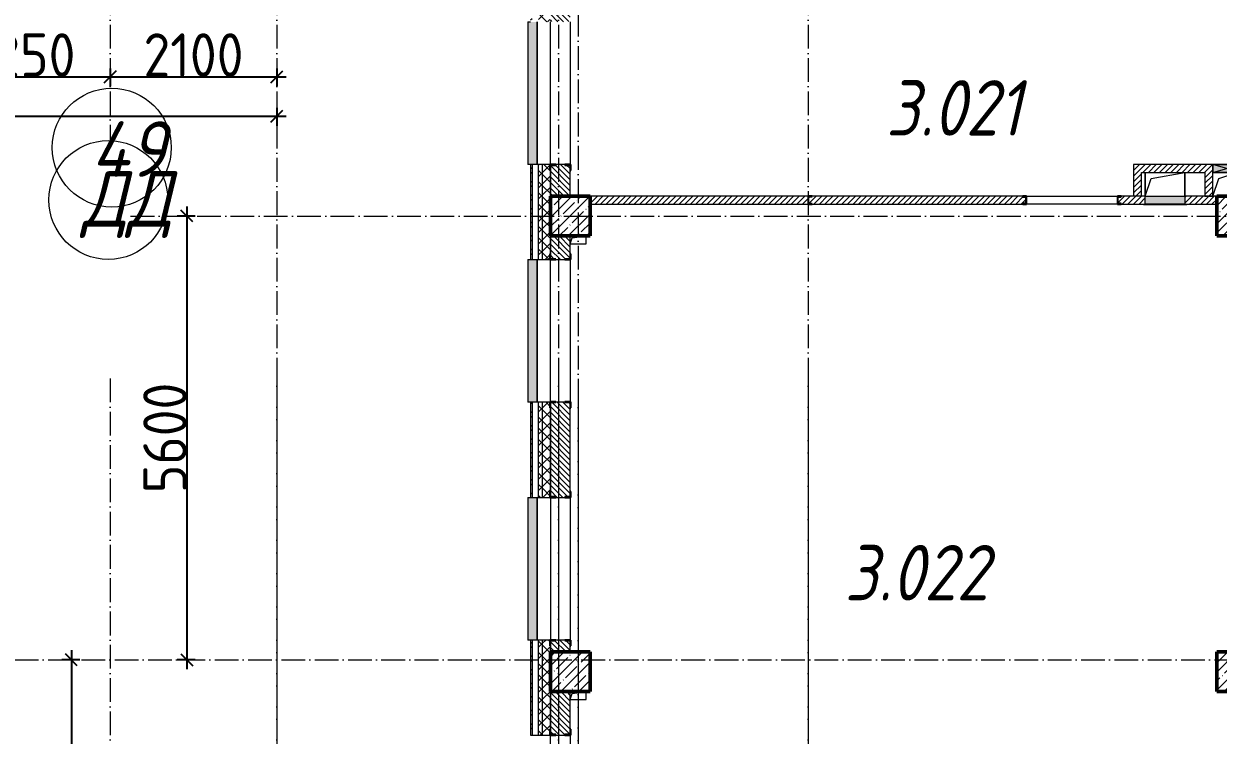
# Model space of a CAD drawing. Header units: millimetres. Extents: x -12989 to 629078, y -109036 to 555275.
# Drawn here: x 591372 to 606428, y -45135 to -36160 of the extents above; entities that cross this region are included whole.
import ezdxf

# ---------------------------------------------------------------- set-up
doc = ezdxf.new("R2010")
doc.units = ezdxf.units.MM
doc.linetypes.add('50_200_ШТРИХ_1Т_ш5_п1_п1_', pattern=[700, 500, -100, 0, -100])
for name, color, linetype, lineweight in [('A-____-____-DIMS', 7, 'Continuous', 9), ('A-DETL-GENF-OTLN', 7, 'Continuous', 9), ('A-FLOR-____-OTLN', 7, 'Continuous', 9), ('A-GENM-____-MCUT', 7, 'Continuous', 25), ('A-GENM-____-OTLN', 7, 'Continuous', 9), ('A-GENM-____-OTLN-1', 7, 'Continuous', 25), ('A-GLAZ-____-OTLN', 7, 'Continuous', 9), ('A-WALL-____-MCUT', 7, 'Continuous', 13), ('A-WALL-____-MCUT-1', 7, 'Continuous', 9), ('A-WALL-____-OTLN', 7, 'Continuous', 9), ('A-WALL-____-PATT-1', 7, 'Continuous', 9), ('A-WALL-FNSH-MCUT-1', 7, 'Continuous', 9), ('I-WALL-____-OTLN', 7, 'Continuous', 9), ('S-COLS-____-MCUT', 7, 'Continuous', 50), ('S-COLS-____-OTLN', 7, 'Continuous', 9), ('S-GRID-____-IDEN', 7, 'Continuous', 9), ('S-GRID-____-OTLN-1', 7, '50_200_ШТРИХ_1Т_ш5_п1_п1_', 9), ('Марки помещений', 7, 'Continuous', 9)]:
    doc.layers.add(name, color=color, linetype=linetype, lineweight=lineweight)
doc.layers.add('A-GLAZ-____-OTLN-1', color=7, linetype='Continuous', lineweight=9, true_color=0xc0c0c0)
doc.styles.add('ISOCPEUR_I_2', font='isocpeui.ttf', dxfattribs={"width": 0.85, "height": 2.3})
doc.styles.add('ISOCPEUR_I_9', font='isocpeui.ttf', dxfattribs={"width": 0.9, "height": 250})
doc.styles.add('СПДС', font='isocpeur.ttf', dxfattribs={"width": 0.9})
doc.dimstyles.new('ISO-2_5_0_9К_БОЛЬШОЙ_ОСИ', dxfattribs={"dimscale": 304.8, "dimtxt": 248.995294, "dimasz": 0.492126, "dimexe": 0.393701, "dimexo": 0, "dimgap": 0, "dimtad": 1, "dimdec": 0, "dimzin": 0, "dimdsep": 46, "dimtxsty": 'ISOCPEUR_I_9', "dimblk1": 'OBLIQUE', "dimblk2": 'OBLIQUE', "dimsah": 1, "dimcen": 0.09, "dimdle": 0.393701, "dimazin": 0, "dimtfac": 1, "dimtdec": 4, "dimtix": 1, "dimtmove": 0, "dimatfit": 3, "dimfxl": 1, "dimtvp": 1, "dimtolj": 1, "dimtzin": 0, "dimarcsym": 2})
pattern_1 = [(45, (523510.01, -90515.614), (-35.35534, 35.35534), [])]
pattern_2 = [(135, (523510.01, -90515.614), (-35.35534, -35.35534), [])]
pattern_3 = [(45, (523510.01, -90515.61), (-70.71068, 70.71068), []), (135, (523510.01, -90515.61), (-70.71068, -70.71068), [])]

# ---------------------------------------------------------------- blocks, each defined once
blk = doc.blocks.new('BSC_Колонна _Прямоугольная - 500х500-V37-АР1_План отверстий 3 этажа в осях 1-64_Ю-ЯЯ')
at = {"layer": 'S-COLS-____-OTLN'}
h = blk.add_hatch(dxfattribs=at)
h.set_pattern_fill('FP_45', color=256, style=0, pattern_type=2)
h.set_pattern_definition([(45, (-83150, -51931.04), (-114.04925, 114.04925), []), (45, (-83035.95, -51931.04), (-114.04925, 114.04925), [201.613, -40.323, 3.353, -36.97])])
h.paths.add_polyline_path([(-250, -250), (250, -250), (250, 250), (-250, 250)], flags=0)
at = {"layer": 'S-COLS-____-MCUT'}
for p, q in [((250, 250), (-250, 250)), ((-250, 250), (-250, -250)), ((250, -250), (250, 250)), ((-250, -250), (250, -250))]:
    blk.add_line(p, q, dxfattribs=at)
blk = doc.blocks.new('BSC_Колонна _Прямоугольная - 500х500-V39-АР1_План отверстий 3 этажа в осях 1-64_Ю-ЯЯ')
at = {"layer": 'S-COLS-____-OTLN'}
h = blk.add_hatch(dxfattribs=at)
h.set_pattern_fill('FP_47', color=256, style=0, pattern_type=2)
h.set_pattern_definition([(315, (-51931.04, 74750), (114.04925, 114.04925), []), (315, (-51931.04, 74635.95), (114.04925, 114.04925), [201.613, -40.323, 3.353, -36.97])])
h.paths.add_polyline_path([(-250, 250), (-250, -250), (250, -250), (250, 250)], flags=0)
at = {"layer": 'S-COLS-____-MCUT'}
for p, q in [((250, 250), (-250, 250)), ((-250, 250), (-250, -250)), ((250, -250), (250, 250)), ((-250, -250), (250, -250))]:
    blk.add_line(p, q, dxfattribs=at)
blk = doc.blocks.new('BSC_Колонна _Прямоугольная - 500х500-V55-АР1_План отверстий 3 этажа в осях 1-64_Ю-ЯЯ')
at = {"layer": 'S-COLS-____-OTLN'}
h = blk.add_hatch(dxfattribs=at)
h.set_pattern_fill('FP_63', color=256, style=0, pattern_type=2)
h.set_pattern_definition([(45, (-83150, -46181.04), (-114.04925, 114.04925), []), (45, (-83035.95, -46181.04), (-114.04925, 114.04925), [201.613, -40.323, 3.353, -36.97])])
h.paths.add_polyline_path([(-250, -250), (250, -250), (250, 250), (-250, 250)], flags=0)
at = {"layer": 'S-COLS-____-MCUT'}
for p, q in [((250, 250), (-250, 250)), ((-250, 250), (-250, -250)), ((250, -250), (250, 250)), ((-250, -250), (250, -250))]:
    blk.add_line(p, q, dxfattribs=at)
blk = doc.blocks.new('BSC_Колонна _Прямоугольная - 500х500-V113-АР1_План отверстий 3 этажа в осях 1-64_Ю-ЯЯ')
at = {"layer": 'S-COLS-____-OTLN'}
h = blk.add_hatch(dxfattribs=at)
h.set_pattern_fill('FP_118', color=256, style=0, pattern_type=2)
h.set_pattern_definition([(315, (-46181.04, 74750), (114.04925, 114.04925), []), (315, (-46181.04, 74635.95), (114.04925, 114.04925), [201.613, -40.323, 3.353, -36.97])])
h.paths.add_polyline_path([(-250, 250), (-250, -250), (250, -250), (250, 250)], flags=0)
at = {"layer": 'S-COLS-____-MCUT'}
for p, q in [((250, 250), (-250, 250)), ((-250, 250), (-250, -250)), ((250, -250), (250, 250)), ((-250, -250), (250, -250))]:
    blk.add_line(p, q, dxfattribs=at)
blk = doc.blocks.new('Фахверк_СКБ_Уголок - 250_2700-27497298-АР1_План отверстий 3 этажа в осях 1-64_Ю-ЯЯ')
at = {"layer": 'A-GENM-____-MCUT'}
for p, q in [((200, 181), (125, 181)), ((125, 181), (125, 106)), ((131, 106), (131, 175)), ((131, 175), (200, 175)), ((200, 175), (200, 181)), ((125, 106), (131, 106)), ((131, -6), (125, -6)), ((125, -6), (125, -81)), ((125, -81), (200, -81)), ((131, -75), (131, -6)), ((200, -75), (131, -75)), ((200, -81), (200, -75))]:
    blk.add_line(p, q, dxfattribs=at)
blk = doc.blocks.new('Фахверк_СКБ_Уголок - 250_2700_1-27501432-АР1_План отверстий 3 этажа в осях 1-64_Ю-ЯЯ')
at = {"layer": 'A-GENM-____-MCUT'}
for p, q in [((200, 181), (125, 181)), ((125, 181), (125, 106)), ((131, 106), (131, 175)), ((131, 175), (200, 175)), ((200, 175), (200, 181)), ((125, 106), (131, 106)), ((131, -6), (125, -6)), ((125, -6), (125, -81)), ((125, -81), (200, -81)), ((131, -75), (131, -6)), ((200, -75), (131, -75)), ((200, -81), (200, -75))]:
    blk.add_line(p, q, dxfattribs=at)
blk = doc.blocks.new('154_Стойка_СКБ_Швеллер - СМ-2180_100-28278414-АР1_План отверстий 3 этажа в осях 1-64_Ю-ЯЯ')
at = {"layer": 'A-GENM-____-MCUT'}
for p, q in [((171, 50), (125, 50)), ((125, 50), (125, -50)), ((129.5, 42.4), (171, 42.4)), ((129.5, -42.4), (129.5, 42.4)), ((171, 42.4), (171, 50)), ((125, -50), (171, -50)), ((171, -42.4), (129.5, -42.4)), ((171, -50), (171, -42.4))]:
    blk.add_line(p, q, dxfattribs=at)
blk = doc.blocks.new('154_Фахверк_СКБ_Швеллер - Тип_100_3380-28543384-АР1_План отверстий 3 этажа в осях 1-64_Ю-ЯЯ')
at = {"layer": 'A-GENM-____-MCUT'}
for p, q in [((175, 50), (125, 50)), ((125, 50), (125, -50)), ((128, 47), (175, 47)), ((128, -47), (128, 47)), ((175, 47), (175, 50)), ((125, -50), (175, -50)), ((175, -47), (128, -47)), ((175, -50), (175, -47))]:
    blk.add_line(p, q, dxfattribs=at)
blk = doc.blocks.new('AR_Отверстие Ниша - Лючок-32401698-АР1_План отверстий 3 этажа в осях 1-64_Ю-ЯЯ')
at = {"layer": 'A-GLAZ-____-OTLN'}
blk.add_hatch(color=256, dxfattribs=at).paths.add_polyline_path([(-250, 50), (-250, -50), (250, -50), (250, 50)], flags=0)
for p, q in [((-250, 50), (250, 50)), ((-250, -50), (-250, 50)), ((250, 50), (250, -50)), ((250, -50), (-250, -50))]:
    blk.add_line(p, q, dxfattribs=at)
blk = doc.blocks.new('Л_Общий_Лючок - Лючок-29741473-АР1_План отверстий 3 этажа в осях 1-64_Ю-ЯЯ')
at = {"layer": 'A-GLAZ-____-OTLN-1'}
blk.add_hatch(color=256, dxfattribs=at).paths.add_polyline_path([(524, -6), (524, 0), (-24, 0), (-24, -6), (500, -6)], flags=0)
at = {"layer": 'A-GLAZ-____-OTLN'}
for p, q in [((-24, 0), (-24, -6)), ((524, 0), (524, -6)), ((-24, -6), (524, -6))]:
    blk.add_line(p, q, dxfattribs=at)
blk = doc.blocks.new('AR_Отверстие прямоугольное _в плите_ - AR_Отверстие прямоугольное _в плите_-30459267-АР1_План отверстий 3 этажа в осях 1-64_Ю-ЯЯ')
at = {"layer": 'A-GENM-____-OTLN'}
for p, q in [((-250, 150), (-250, -150)), ((-250, -150), (-175, 75)), ((-175, 75), (250, 150)), ((250, -150), (250, 150))]:
    blk.add_line(p, q, dxfattribs=at)
blk = doc.blocks.new('AR_Отверстие прямоугольное _в плите_ - AR_Отверстие прямоугольное _в плите_-V175-АР1_План отверстий 3 этажа в осях 1-64_Ю-ЯЯ')
at = {"layer": 'A-GENM-____-OTLN'}
for p, q in [((-100, -50), (-75, 25)), ((-75, 25), (100, 50)), ((100, -50), (100, 50)), ((-100, -50), (100, -50))]:
    blk.add_line(p, q, dxfattribs=at)
blk = doc.blocks.new('AR_Отверстие прямоугольное _в плите_ - AR_Отверстие прямоугольное _в плите_-30459338-АР1_План отверстий 3 этажа в осях 1-64_Ю-ЯЯ')
at = {"layer": 'A-GENM-____-OTLN'}
for p, q in [((-150, -150), (-75, 75)), ((-75, 75), (150, 150)), ((150, -150), (150, 150))]:
    blk.add_line(p, q, dxfattribs=at)
blk = doc.blocks.new('Отлив_СКБ - Отлив витража_120_НВФ-31885689-АР1_План отверстий 3 этажа в осях 1-64_Ю-ЯЯ')
at = {"layer": 'A-GLAZ-____-OTLN-1'}
for points in [[(1800, 2), (1800, 120), (0, 120), (0, 2), (737, 2)], [(1800, 0), (1800, 2), (0, 2), (0, 0), (737, 0)]]:
    blk.add_hatch(color=256, dxfattribs=at).paths.add_polyline_path(points, flags=0)
at = {"layer": 'A-GLAZ-____-OTLN'}
for p, q in [((0, 83), (0, 120)), ((1800, 120), (0, 120)), ((0, 2), (1800, 2)), ((1800, 120), (1800, 83)), ((1800, 0), (0, 0))]:
    blk.add_line(p, q, dxfattribs=at)
blk = doc.blocks.new('AR_Отверстие прямоугольное _в стене__БезПР - AR_Отверстие прямоугольное _в стене__БезПР-36899173-АР1_План отверстий 3 этажа в осях 1-64_Ю-ЯЯ')
at = {"layer": 'A-GLAZ-____-OTLN'}
blk.add_hatch(color=256, dxfattribs=at).paths.add_polyline_path([(175, 50), (-175, 50), (-175, -50), (175, -50)], flags=0)
at = {"layer": 'A-DETL-GENF-OTLN'}
for p, q in [((-175, -50), (-175, 50)), ((-175, 50), (175, 50)), ((175, 50), (-175, -50)), ((-175, 50), (175, -50)), ((175, 50), (-175, 50)), ((-175, 50), (-175, -50)), ((175, 50), (175, -50)), ((175, -50), (175, 50)), ((175, -50), (-175, -50)), ((-175, -50), (175, -50))]:
    blk.add_line(p, q, dxfattribs=at)
at = {"layer": 'A-GLAZ-____-OTLN'}
blk.add_line((175, 50), (-175, 50), dxfattribs=at)
blk = doc.blocks.new('Ось сетки - Круг_Ø6_00__ISO-2_5_0_9K_-25732049-АР1_План отверстий 3 этажа в осях 1-64_Ю-ЯЯ')
at = {"layer": 'S-GRID-____-IDEN'}
blk.add_circle((0, 0), 3, dxfattribs=at)
blk = doc.blocks.new('_Oblique')
at = {"color": 0, "linetype": 'ByBlock', "lineweight": -2}
blk.add_line((-0.5, -0.5), (0.5, 0.5), dxfattribs=at)
blk = doc.blocks.new('*D2977')
at = {"layer": 'A-____-____-DIMS', "color": 0, "lineweight": -2, "transparency": 16777216}
for p, q in [((350471, -33069), (350471, -33295)), ((352721, -33069), (352721, -33295)), ((350351, -33175), (352841, -33175))]:
    blk.add_line(p, q, dxfattribs=at)
at = {"layer": 'Defpoints', "color": 0, "transparency": 16777216}
for p in [(350471, -33069), (352721, -33069), (352721, -33175)]:
    blk.add_point(p, dxfattribs=at)
at = {"layer": 'A-____-____-DIMS', "color": 0, "lineweight": -2, "transparency": 16777216, "xscale": 150, "yscale": 150, "zscale": 150, "rotation": 180}
blk.add_blockref('_Oblique', (350471, -33175), dxfattribs=at)
at = {"layer": 'A-____-____-DIMS', "color": 0, "lineweight": -2, "transparency": 16777216, "xscale": 150, "yscale": 150, "zscale": 150}
blk.add_blockref('_Oblique', (352721, -33175), dxfattribs=at)
at = {"layer": 'A-____-____-DIMS', "color": 0, "transparency": 16777216, "insert": (351596, -32901), "char_height": 548.6, "attachment_point": 5, "style": 'СПДС'}
blk.add_mtext('\\A1;2250', dxfattribs=at)
blk = doc.blocks.new('*D2978')
at = {"layer": 'A-____-____-DIMS', "color": 0, "lineweight": -2, "transparency": 16777216}
for p, q in [((352721, -33069), (352721, -33295)), ((354821, -33069), (354821, -33295)), ((352601, -33175), (354941, -33175))]:
    blk.add_line(p, q, dxfattribs=at)
at = {"layer": 'Defpoints', "color": 0, "transparency": 16777216}
for p in [(352721, -33069), (354821, -33069), (354821, -33175)]:
    blk.add_point(p, dxfattribs=at)
at = {"layer": 'A-____-____-DIMS', "color": 0, "lineweight": -2, "transparency": 16777216, "xscale": 150, "yscale": 150, "zscale": 150, "rotation": 180}
blk.add_blockref('_Oblique', (352721, -33175), dxfattribs=at)
at = {"layer": 'A-____-____-DIMS', "color": 0, "lineweight": -2, "transparency": 16777216, "xscale": 150, "yscale": 150, "zscale": 150}
blk.add_blockref('_Oblique', (354821, -33175), dxfattribs=at)
at = {"layer": 'A-____-____-DIMS', "color": 0, "transparency": 16777216, "insert": (353771, -32901), "char_height": 548.6, "attachment_point": 5, "style": 'СПДС'}
blk.add_mtext('\\A1;2100', dxfattribs=at)
blk = doc.blocks.new('*D2979')
at = {"layer": 'A-____-____-DIMS', "color": 0, "lineweight": -2, "transparency": 16777216}
for p, q in [((281421, -33566), (281421, -33792)), ((354821, -33566), (354821, -33792)), ((281301, -33672), (354941, -33672))]:
    blk.add_line(p, q, dxfattribs=at)
at = {"layer": 'Defpoints', "color": 0, "transparency": 16777216}
for p in [(281421, -33566), (354821, -33566), (354821, -33672)]:
    blk.add_point(p, dxfattribs=at)
at = {"layer": 'A-____-____-DIMS', "color": 0, "lineweight": -2, "transparency": 16777216, "xscale": 150, "yscale": 150, "zscale": 150, "rotation": 180}
blk.add_blockref('_Oblique', (281421, -33672), dxfattribs=at)
at = {"layer": 'A-____-____-DIMS', "color": 0, "lineweight": -2, "transparency": 16777216, "xscale": 150, "yscale": 150, "zscale": 150}
blk.add_blockref('_Oblique', (354821, -33672), dxfattribs=at)
at = {"layer": 'A-____-____-DIMS', "color": 0, "transparency": 16777216, "insert": (318121, -33397), "char_height": 548.6, "attachment_point": 5, "style": 'СПДС'}
blk.add_mtext('\\A1;73400', dxfattribs=at)
blk = doc.blocks.new('*D2994')
at = {"layer": 'A-____-____-DIMS', "color": 0, "lineweight": -2, "transparency": 16777216}
for p, q in [((353686, -34812), (353686, -40652)), ((353792, -34932), (353566, -34932)), ((353792, -40532), (353566, -40532))]:
    blk.add_line(p, q, dxfattribs=at)
at = {"layer": 'Defpoints', "color": 0, "transparency": 16777216}
for p in [(353792, -34932), (353686, -40532), (353792, -40532)]:
    blk.add_point(p, dxfattribs=at)
at = {"layer": 'A-____-____-DIMS', "color": 0, "lineweight": -2, "transparency": 16777216, "xscale": 150, "yscale": 150, "zscale": 150}
for p, rotation in [((353686, -34932), 90), ((353686, -40532), 270)]:
    blk.add_blockref('_Oblique', p, dxfattribs=dict(at, rotation=rotation))
at = {"layer": 'A-____-____-DIMS', "color": 0, "transparency": 16777216, "insert": (353412, -37732), "char_height": 548.6, "attachment_point": 5, "rotation": 90, "style": 'СПДС'}
blk.add_mtext('\\A1;5600', dxfattribs=at)
blk = doc.blocks.new('*D2995')
at = {"layer": 'A-____-____-DIMS', "color": 0, "lineweight": -2, "transparency": 16777216}
for p, q in [((352231, -40412), (352231, -44152)), ((352337, -40532), (352111, -40532)), ((352337, -44032), (352111, -44032))]:
    blk.add_line(p, q, dxfattribs=at)
at = {"layer": 'Defpoints', "color": 0, "transparency": 16777216}
for p in [(352337, -40532), (352231, -44032), (352337, -44032)]:
    blk.add_point(p, dxfattribs=at)
at = {"layer": 'A-____-____-DIMS', "color": 0, "lineweight": -2, "transparency": 16777216, "xscale": 150, "yscale": 150, "zscale": 150}
for p, rotation in [((352231, -40532), 90), ((352231, -44032), 270)]:
    blk.add_blockref('_Oblique', p, dxfattribs=dict(at, rotation=rotation))
at = {"layer": 'A-____-____-DIMS', "color": 0, "transparency": 16777216, "insert": (351957, -42282), "char_height": 548.6, "attachment_point": 5, "rotation": 90, "style": 'СПДС'}
blk.add_mtext('\\A1;3500', dxfattribs=at)
blk = doc.blocks.new('3эт')
at = {"layer": 'S-GRID-____-OTLN-1', "color": 251, "ltscale": 0.6, "true_color": 0x636466}
for p, q in [((352720.7, 4029.4), (352720.7, -33971.9)), ((354820.7, 4029.4), (354820.7, -46882.4)), ((358370.7, 4029.4), (358370.7, -46592.2)), ((361520.7, 4029.4), (361520.7, -46882.4)), ((358620.7, 3761.2), (358620.7, -46882.4)), ((352977.2, -34932.4), (387845.1, -34932.4)), ((352720.7, -36982.5), (352720.7, -91346.1)), ((354820.7, -36982.5), (354820.7, -91173.5)), ((358370.7, -36982.5), (358370.7, -75532.4)), ((361520.7, -36982.5), (361520.7, -78293.6)), ((358620.7, -37250.7), (358620.7, -75532.4)), ((351097.5, -40532.4), (374089.5, -40532.4))]:
    blk.add_line(p, q, dxfattribs=at)
at = {"layer": 'S-GRID-____-IDEN', "xscale": 250, "yscale": 250, "zscale": 99.99999999999993}
for p, rotation in [((352740.6, -34069.4), 180), ((352697.1, -34729.9), 269.9999999999995)]:
    blk.add_blockref('Ось сетки - Круг_Ø6_00__ISO-2_5_0_9K_-25732049-АР1_План отверстий 3 этажа в осях 1-64_Ю-ЯЯ', p, dxfattribs=dict(at, rotation=rotation))
at = {"layer": 'S-GRID-____-IDEN', "char_height": 700, "attachment_point": 1, "style": 'ISOCPEUR_I_9'}
for s, insert, width in [('49', (352480.1, -33737), 425.696), ('ДД', (352365.9, -34364.8), 505.063)]:
    blk.add_mtext(s, dxfattribs=dict(at, insert=insert, width=width))
at = {"layer": 'A-____-____-DIMS'}
for base, p1, p2, override, picture, middle in [((352720.7, -33175), (350470.7, -33068.9), (352720.7, -33068.9), {"dimtxt": 1.8, "dimpost": '<>', "dimtxsty": 'СПДС', "dimfxl": 2250}, '*D2977', (351595.7, -32900.7)), ((354820.7, -33175), (352720.7, -33068.9), (354820.7, -33068.9), {"dimtxt": 1.8, "dimpost": '<>', "dimtxsty": 'СПДС', "dimfxl": 2100}, '*D2978', (353770.7, -32900.7)), ((354820.7, -33671.8), (281420.7, -33565.7), (354820.7, -33565.7), {"dimtxt": 1.8, "dimpost": '<>', "dimtxsty": 'СПДС', "dimfxl": 73400}, '*D2979', (318120.7, -33397.5))]:
    dim = blk.add_linear_dim(base=base, p1=p1, p2=p2, dimstyle='ISO-2_5_0_9К_БОЛЬШОЙ_ОСИ', override=override, dxfattribs=at)
    dim.commit()
    dim.dimension.update_dxf_attribs({"geometry": picture, "text_midpoint": middle})
for base, p1, p2, override, picture, middle in [((353686.1, -40532.4), (353792.1, -34932.4), (353792.1, -40532.4), {"dimtxt": 1.8, "dimpost": '<>', "dimtxsty": 'СПДС', "dimfxl": 5600}, '*D2994', (353411.7, -37732.4)), ((352231.1, -44032.4), (352337.1, -40532.4), (352337.1, -44032.4), {"dimtxt": 1.8, "dimpost": '<>', "dimtxsty": 'СПДС', "dimfxl": 3500}, '*D2995', (351956.7, -42282.4))]:
    dim = blk.add_linear_dim(base=base, p1=p1, p2=p2, angle=90, dimstyle='ISO-2_5_0_9К_БОЛЬШОЙ_ОСИ', override=override, dxfattribs=at)
    dim.commit()
    dim.dimension.update_dxf_attribs({"geometry": picture, "text_midpoint": middle})

msp = doc.modelspace()

# ---------------------------------------------------------------- hatches: boundary and pattern name
at = {"layer": 'A-WALL-____-PATT-1'}
h = msp.add_hatch(dxfattribs=at)
h.set_pattern_fill('FP_4', color=256, style=0, pattern_type=2)
h.set_pattern_definition(pattern_3)
h.paths.add_polyline_path([(597910.0077, -47584.5723), (597910.0077, -46934.5723), (597860.0077, -46934.5723), (597860.0077, -47584.5723)], flags=0)
h.paths.add_polyline_path([(597860.0077, -45134.5723), (597910.0077, -45134.5723), (597910.0077, -43934.5723), (597860.0077, -43934.5723), (597860.0077, -44593.5573)], flags=0)
h.paths.add_polyline_path([(597860.0077, -42134.5723), (597910.0077, -42134.5723), (597910.0077, -40934.5723), (597860.0077, -40934.5723), (597860.0077, -41364.5871)], flags=0)
h.paths.add_polyline_path([(597860.0077, -39134.5723), (597910.0077, -39134.5723), (597910.0077, -37934.5723), (597860.0077, -37934.5723), (597860.0077, -38942.8594)], flags=0)
h.paths.add_polyline_path([(597910.0077, -36134.5723), (597910.0077, -35334.5723), (597860.0077, -35334.5723), (597860.0077, -36134.5723)], flags=0)
h = msp.add_hatch(dxfattribs=at)
h.set_pattern_fill('FP_4', color=256, style=0, pattern_type=2)
h.set_pattern_definition(pattern_3)
h.paths.add_polyline_path([(597910.0077, -47584.5723), (598010.0077, -47584.5723), (598010.0077, -47009.5723), (598004.0077, -47009.5723), (598004.0077, -46934.5723), (597910.0077, -46934.5723), (597910.0077, -47534.5723)], flags=0)
h.paths.add_polyline_path([(598004.0077, -45134.5723), (598004.0077, -45059.5723), (598010.0077, -45059.5723), (598010.0077, -44009.5723), (598004.0077, -44009.5723), (598004.0077, -43934.5723), (597910.0077, -43934.5723), (597910.0077, -45134.5723)], flags=0)
h.paths.add_polyline_path([(598004.0077, -42134.5723), (598004.0077, -42059.5723), (598010.0077, -42059.5723), (598010.0077, -41003.5723), (598004.0077, -41003.5723), (598004.0077, -40934.5723), (597910.0077, -40934.5723), (597910.0077, -42134.5723)], flags=0)
h.paths.add_polyline_path([(598004.0077, -39134.5723), (598004.0077, -39059.5723), (598010.0077, -39059.5723), (598010.0077, -38009.5723), (598004.0077, -38009.5723), (598004.0077, -37934.5723), (597910.0077, -37934.5723), (597910.0077, -39134.5723)], flags=0)
h.paths.add_polyline_path([(598004.0077, -36134.5723), (598004.0077, -36059.5723), (598010.0077, -36059.5723), (598010.0077, -35334.5723), (597910.0077, -35334.5723), (597910.0077, -36134.5723)], flags=0)
h = msp.add_hatch(dxfattribs=at)
h.set_pattern_fill('FP_6', color=256, style=0, pattern_type=2)
h.set_pattern_definition([(45, (523510.01, -90515.61), (-85.53659, 85.53659), []), (45, (523567.03, -90515.61), (-85.53659, 85.53659), [])])
h.paths.add_polyline_path([(597780.0077, -47414.5723), (597780.0077, -46934.5723), (597760.0077, -46934.5723), (597760.0077, -47414.5723)], flags=0)
h.paths.add_polyline_path([(597760.0077, -45134.5723), (597780.0077, -45134.5723), (597780.0077, -43934.5723), (597760.0077, -43934.5723), (597760.0077, -44593.5573)], flags=0)
h.paths.add_polyline_path([(597780.0077, -42134.5723), (597780.0077, -40934.5723), (597760.0077, -40934.5723), (597760.0077, -42134.5723)], flags=0)
h.paths.add_polyline_path([(597780.0077, -39134.5723), (597780.0077, -37934.5723), (597760.0077, -37934.5723), (597760.0077, -39134.5723)], flags=0)
h.paths.add_polyline_path([(597780.0077, -36134.5723), (597780.0077, -35574.5723), (597760.0077, -35574.5723), (597760.0077, -36134.5723)], flags=0)
h = msp.add_hatch(dxfattribs=at)
h.set_pattern_fill('FP_9', color=256, style=0, pattern_type=2)
h.set_pattern_definition(pattern_2)
h.paths.add_polyline_path([(598260.0077, -38334.5723), (598260.0077, -37940.5723), (598191.0077, -37940.5723), (598191.0077, -37934.5723), (598079.0077, -37934.5723), (598079.0077, -37940.5723), (598010.0077, -37940.5723), (598010.0077, -38334.5723)], flags=0)
h.paths.add_polyline_path([(598079.0077, -36134.5723), (598191.0077, -36134.5723), (598191.0077, -36128.5723), (598260.0077, -36128.5723), (598260.0077, -35884.5723), (598010.0077, -35884.5723), (598010.0077, -36128.5723), (598079.0077, -36128.5723)], flags=0)
h = msp.add_hatch(dxfattribs=at)
h.set_pattern_fill('FP_8', color=256, style=0, pattern_type=2)
h.set_pattern_definition(pattern_1)
h.paths.add_polyline_path([(606260.0077, -38034.5723), (606360.0077, -38034.5723), (606360.0077, -37934.5723), (605360.0077, -37934.5723), (605360.0077, -38034.5723), (605460.0077, -38034.5723)], flags=0)
h = msp.add_hatch(dxfattribs=at)
h.set_pattern_fill('FP_8', color=256, style=0, pattern_type=2)
h.set_pattern_definition(pattern_1)
h.paths.add_polyline_path([(605460.0077, -38334.5723), (605460.0077, -38034.5723), (605360.0077, -38034.5723), (605360.0077, -38334.5723)], flags=0)
h = msp.add_hatch(dxfattribs=at)
h.set_pattern_fill('FP_8', color=256, style=0, pattern_type=2)
h.set_pattern_definition(pattern_1)
h.paths.add_polyline_path([(606360.0077, -38334.5723), (606360.0077, -38034.5723), (606260.0077, -38034.5723), (606260.0077, -38334.5723)], flags=0)
h = msp.add_hatch(dxfattribs=at)
h.set_pattern_fill('FP_8', color=256, style=0, pattern_type=2)
h.set_pattern_definition(pattern_1)
h.paths.add_polyline_path([(605410.0077, -38434.5723), (605410.0077, -38334.5723), (605206.0077, -38334.5723), (605206.0077, -38342.1723), (605164.5077, -38342.1723), (605164.5077, -38426.9723), (605206.0077, -38426.9723), (605206.0077, -38434.5723)], flags=0)
h.paths.add_polyline_path([(603964.0077, -38434.5723), (603964.0077, -38426.9723), (604005.5077, -38426.9723), (604005.5077, -38342.1723), (603964.0077, -38342.1723), (603964.0077, -38334.5723), (601310.0077, -38334.5723), (601310.0077, -38337.5723), (601263.0077, -38337.5723), (601263.0077, -38431.5723), (601310.0077, -38431.5723), (601310.0077, -38434.5723)], flags=0)
h.paths.add_polyline_path([(601260.0077, -38434.5723), (601260.0077, -38334.5723), (598510.0077, -38334.5723), (598510.0077, -38434.5723), (599496.9461, -38434.5723)], flags=0)
h = msp.add_hatch(dxfattribs=at)
h.set_pattern_fill('FP_8', color=256, style=0, pattern_type=2)
h.set_pattern_definition(pattern_1)
h.paths.add_polyline_path([(606410.0077, -38434.5723), (606410.0077, -38334.5723), (606010.0077, -38334.5723), (606010.0077, -38434.5723)], flags=0)
h.paths.add_polyline_path([(605510.0077, -38434.5723), (605510.0077, -38334.5723), (605410.0077, -38334.5723), (605410.0077, -38434.5723)], flags=0)
h = msp.add_hatch(dxfattribs=at)
h.set_pattern_fill('FP_9', color=256, style=0, pattern_type=2)
h.set_pattern_definition(pattern_2)
h.paths.add_polyline_path([(598079.0077, -44084.5723), (598260.0077, -44084.5723), (598260.0077, -43940.5723), (598191.0077, -43940.5723), (598191.0077, -43934.5723), (598079.0077, -43934.5723), (598079.0077, -43940.5723), (598010.0077, -43940.5723), (598010.0077, -44084.5723)], flags=0)
h.paths.add_polyline_path([(598191.0077, -42134.5723), (598191.0077, -42128.5723), (598260.0077, -42128.5723), (598260.0077, -40934.5723), (598010.0077, -40934.5723), (598010.0077, -42128.5723), (598079.0077, -42128.5723), (598079.0077, -42134.5723)], flags=0)
h.paths.add_polyline_path([(598191.0077, -39134.5723), (598191.0077, -39128.5723), (598260.0077, -39128.5723), (598260.0077, -38834.5723), (598010.0077, -38834.5723), (598010.0077, -39128.5723), (598079.0077, -39128.5723), (598079.0077, -39134.5723)], flags=0)
h = msp.add_hatch(dxfattribs=at)
h.set_pattern_fill('FP_9', color=256, style=0, pattern_type=2)
h.set_pattern_definition(pattern_2)
h.paths.add_polyline_path([(598079.0077, -47034.5723), (598260.0077, -47034.5723), (598260.0077, -46940.5723), (598191.0077, -46940.5723), (598191.0077, -46934.5723), (598079.0077, -46934.5723), (598079.0077, -46940.5723), (598010.0077, -46940.5723), (598010.0077, -47034.5723)], flags=0)
h.paths.add_polyline_path([(598079.0077, -45134.5723), (598191.0077, -45134.5723), (598191.0077, -45128.5723), (598260.0077, -45128.5723), (598260.0077, -44584.5723), (598010.0077, -44584.5723), (598010.0077, -45128.5723), (598079.0077, -45128.5723)], flags=0)

# ---------------------------------------------------------------- linework, layer by layer
at = {"layer": 'A-FLOR-____-OTLN'}
for p, q in [((605510.0077, -38334.5723), (605510.0077, -38034.5723)), ((606010.0077, -38034.5723), (606010.0077, -38334.5723))]:
    msp.add_line(p, q, dxfattribs=at)
at = {"layer": 'A-WALL-____-MCUT'}
for p, q in [((597780.0077, -37934.5723), (597780.0077, -39134.5723)), ((598004.0077, -37934.5723), (597780.0077, -37934.5723)), ((598191.0077, -37934.5723), (598079.0077, -37934.5723)), ((598260.0077, -38334.5723), (598260.0077, -38009.5723)), ((598260.0077, -39059.5723), (598260.0077, -38834.5723)), ((597780.0077, -39134.5723), (598004.0077, -39134.5723)), ((598079.0077, -39134.5723), (598191.0077, -39134.5723)), ((597780.0077, -40934.5723), (597780.0077, -42134.5723)), ((598004.0077, -40934.5723), (597780.0077, -40934.5723)), ((598191.0077, -40934.5723), (598079.0077, -40934.5723)), ((598260.0077, -42059.5723), (598260.0077, -41003.5723)), ((597780.0077, -42134.5723), (598004.0077, -42134.5723)), ((598079.0077, -42134.5723), (598191.0077, -42134.5723)), ((597780.0077, -43934.5723), (597780.0077, -45134.5723)), ((598004.0077, -43934.5723), (597780.0077, -43934.5723)), ((598191.0077, -43934.5723), (598079.0077, -43934.5723)), ((598260.0077, -44084.5723), (598260.0077, -44009.5723)), ((598260.0077, -45059.5723), (598260.0077, -44584.5723)), ((597780.0077, -45134.5723), (598004.0077, -45134.5723)), ((598079.0077, -45134.5723), (598191.0077, -45134.5723))]:
    msp.add_line(p, q, dxfattribs=at)
at = {"layer": 'A-WALL-____-MCUT-1'}
for p, q in [((597860.0077, -39134.5723), (597860.0077, -37934.5723)), ((597910.0077, -39134.5723), (597910.0077, -37934.5723)), ((598010.0077, -38009.5723), (598010.0077, -38334.5723)), ((598010.0077, -38334.5723), (598010.0077, -38009.5723)), ((598010.0077, -39059.5723), (598010.0077, -38834.5723)), ((598010.0077, -38834.5723), (598010.0077, -39059.5723)), ((597860.0077, -42134.5723), (597860.0077, -40934.5723)), ((597910.0077, -42134.5723), (597910.0077, -40934.5723)), ((598010.0077, -42059.5723), (598010.0077, -41003.5723)), ((598010.0077, -41003.5723), (598010.0077, -42059.5723)), ((597860.0077, -45134.5723), (597860.0077, -43934.5723)), ((597910.0077, -45134.5723), (597910.0077, -43934.5723)), ((598010.0077, -44084.5723), (598010.0077, -44009.5723)), ((598010.0077, -44009.5723), (598010.0077, -44084.5723)), ((598010.0077, -45059.5723), (598010.0077, -44584.5723)), ((598010.0077, -44584.5723), (598010.0077, -45059.5723))]:
    msp.add_line(p, q, dxfattribs=at)
at = {"layer": 'A-WALL-____-OTLN'}
for p, q in [((598010.0077, -37934.5723), (598010.0077, -36134.5723)), ((598260.0077, -36134.5723), (598260.0077, -37934.5723)), ((598010.0077, -40928.5723), (598010.0077, -39134.5723)), ((598260.0077, -39134.5723), (598260.0077, -40928.5723)), ((598010.0077, -42134.5723), (598010.0077, -43934.5723)), ((598260.0077, -42134.5723), (598260.0077, -43934.5723)), ((598010.0077, -46934.5723), (598010.0077, -45134.5723)), ((598260.0077, -45134.5723), (598260.0077, -46934.5723))]:
    msp.add_line(p, q, dxfattribs=at)
at = {"layer": 'A-WALL-FNSH-MCUT-1'}
for p, q in [((597780.0077, -37934.5723), (597760.0077, -37934.5723)), ((597760.0077, -37934.5723), (597760.0077, -39134.5723)), ((606360.0077, -37934.5723), (605360.0077, -37934.5723)), ((605360.0077, -37934.5723), (605360.0077, -38334.5723)), ((605460.0077, -38034.5723), (606260.0077, -38034.5723)), ((605460.0077, -38334.5723), (605460.0077, -38034.5723)), ((606260.0077, -38034.5723), (606260.0077, -38334.5723)), ((606360.0077, -38334.5723), (606360.0077, -38034.5723)), ((601260.0077, -38334.5723), (598510.0077, -38334.5723)), ((603964.0077, -38334.5723), (601310.0077, -38334.5723)), ((605510.0077, -38334.5723), (605206.0077, -38334.5723)), ((606410.0077, -38334.5723), (606010.0077, -38334.5723)), ((606260.0077, -38334.5723), (606360.0077, -38334.5723)), ((598510.0077, -38434.5723), (601260.0077, -38434.5723)), ((601310.0077, -38434.5723), (603964.0077, -38434.5723)), ((605206.0077, -38434.5723), (605510.0077, -38434.5723)), ((606010.0077, -38434.5723), (606410.0077, -38434.5723)), ((597760.0077, -39134.5723), (597780.0077, -39134.5723)), ((597780.0077, -40934.5723), (597760.0077, -40934.5723)), ((597760.0077, -40934.5723), (597760.0077, -42134.5723)), ((597760.0077, -42134.5723), (597780.0077, -42134.5723)), ((597780.0077, -43934.5723), (597760.0077, -43934.5723)), ((597760.0077, -43934.5723), (597760.0077, -45134.5723)), ((597760.0077, -45134.5723), (597780.0077, -45134.5723))]:
    msp.add_line(p, q, dxfattribs=at)
at = {"layer": 'I-WALL-____-OTLN'}
for p, q in [((604010.0077, -38334.5723), (605160.0077, -38334.5723)), ((605160.0077, -38434.5723), (604010.0077, -38434.5723))]:
    msp.add_line(p, q, dxfattribs=at)

# ---------------------------------------------------------------- block references
msp.add_blockref('3эт', (239739.3002, -3652.1582))
at = {"layer": 'A-GENM-____-OTLN'}
for name, p in [('AR_Отверстие прямоугольное _в плите_ - AR_Отверстие прямоугольное _в плите_-30459267-АР1_План отверстий 3 этажа в осях 1-64_Ю-ЯЯ', (605760.0077, -38184.5723)), ('AR_Отверстие прямоугольное _в плите_ - AR_Отверстие прямоугольное _в плите_-30459338-АР1_План отверстий 3 этажа в осях 1-64_Ю-ЯЯ', (606510.0077, -38184.5723)), ('AR_Отверстие прямоугольное _в плите_ - AR_Отверстие прямоугольное _в плите_-V175-АР1_План отверстий 3 этажа в осях 1-64_Ю-ЯЯ', (598360.0077, -38884.5723)), ('AR_Отверстие прямоугольное _в плите_ - AR_Отверстие прямоугольное _в плите_-V175-АР1_План отверстий 3 этажа в осях 1-64_Ю-ЯЯ', (598360.0077, -44634.5723))]:
    msp.add_blockref(name, p, dxfattribs=at)
at = {"layer": 'A-GENM-____-OTLN-1'}
for name, p, rotation in [('Фахверк_СКБ_Уголок - 250_2700-27497298-АР1_План отверстий 3 этажа в осях 1-64_Ю-ЯЯ', (598085.0077, -37809.5723), 269.9999999999999), ('154_Стойка_СКБ_Швеллер - СМ-2180_100-28278414-АР1_План отверстий 3 этажа в осях 1-64_Ю-ЯЯ', (604135.0077, -38384.5723), 180), ('Фахверк_СКБ_Уголок - 250_2700-27497298-АР1_План отверстий 3 этажа в осях 1-64_Ю-ЯЯ', (598185.0077, -39259.5723), 89.99999999999991), ('Фахверк_СКБ_Уголок - 250_2700-27497298-АР1_План отверстий 3 этажа в осях 1-64_Ю-ЯЯ', (598085.0077, -40803.5723), 269.9999999999999), ('Фахверк_СКБ_Уголок - 250_2700-27497298-АР1_План отверстий 3 этажа в осях 1-64_Ю-ЯЯ', (598185.0077, -42259.5723), 89.99999999999991), ('Фахверк_СКБ_Уголок - 250_2700_1-27501432-АР1_План отверстий 3 этажа в осях 1-64_Ю-ЯЯ', (598085.0077, -43809.5723), 269.9999999999999), ('Фахверк_СКБ_Уголок - 250_2700-27497298-АР1_План отверстий 3 этажа в осях 1-64_Ю-ЯЯ', (598185.0077, -45259.5723), 89.99999999999991)]:
    msp.add_blockref(name, p, dxfattribs=dict(at, rotation=rotation))
for name, p in [('154_Фахверк_СКБ_Швеллер - Тип_100_3380-28543384-АР1_План отверстий 3 этажа в осях 1-64_Ю-ЯЯ', (601135.0077, -38384.5723)), ('154_Стойка_СКБ_Швеллер - СМ-2180_100-28278414-АР1_План отверстий 3 этажа в осях 1-64_Ю-ЯЯ', (605035.0077, -38384.5723))]:
    msp.add_blockref(name, p, dxfattribs=at)
at = {"layer": 'A-GLAZ-____-OTLN'}
for name, p, rotation in [('Отлив_СКБ - Отлив витража_120_НВФ-31885689-АР1_План отверстий 3 этажа в осях 1-64_Ю-ЯЯ', (597843.0077, -37934.5723), 90), ('AR_Отверстие прямоугольное _в стене__БезПР - AR_Отверстие прямоугольное _в стене__БезПР-36899173-АР1_План отверстий 3 этажа в осях 1-64_Ю-ЯЯ', (606535.0077, -37984.5723), 180), ('AR_Отверстие Ниша - Лючок-32401698-АР1_План отверстий 3 этажа в осях 1-64_Ю-ЯЯ', (605760.0077, -38384.5723), 180), ('Отлив_СКБ - Отлив витража_120_НВФ-31885689-АР1_План отверстий 3 этажа в осях 1-64_Ю-ЯЯ', (597843.0077, -40934.5723), 90), ('Отлив_СКБ - Отлив витража_120_НВФ-31885689-АР1_План отверстий 3 этажа в осях 1-64_Ю-ЯЯ', (597843.0077, -43934.5723), 90)]:
    msp.add_blockref(name, p, dxfattribs=dict(at, rotation=rotation))
msp.add_blockref('Л_Общий_Лючок - Лючок-29741473-АР1_План отверстий 3 этажа в осях 1-64_Ю-ЯЯ', (605510.0077, -38434.5723), dxfattribs=at)
at = {"layer": 'S-COLS-____-OTLN', "rotation": 89.9999999999999}
for name, p in [('BSC_Колонна _Прямоугольная - 500х500-V39-АР1_План отверстий 3 этажа в осях 1-64_Ю-ЯЯ', (598260.0077, -38584.5723)), ('BSC_Колонна _Прямоугольная - 500х500-V113-АР1_План отверстий 3 этажа в осях 1-64_Ю-ЯЯ', (598260.0077, -44334.5723))]:
    msp.add_blockref(name, p, dxfattribs=at)
at = {"layer": 'S-COLS-____-OTLN'}
for name, p in [('BSC_Колонна _Прямоугольная - 500х500-V37-АР1_План отверстий 3 этажа в осях 1-64_Ю-ЯЯ', (606660.0077, -38584.5723)), ('BSC_Колонна _Прямоугольная - 500х500-V55-АР1_План отверстий 3 этажа в осях 1-64_Ю-ЯЯ', (606660.0077, -44334.5723))]:
    msp.add_blockref(name, p, dxfattribs=at)

# ---------------------------------------------------------------- texts
at = {"layer": 'Марки помещений', "char_height": 700, "attachment_point": 1, "style": 'ISOCPEUR_I_2'}
for s, insert, width in [('3.021', (602241.9252, -36869.6366), 737.5525), ('3.022', (601718.0779, -42734.707), 785.65375)]:
    msp.add_mtext(s, dxfattribs=dict(at, insert=insert, width=width))

doc.saveas('drawing.dxf')
